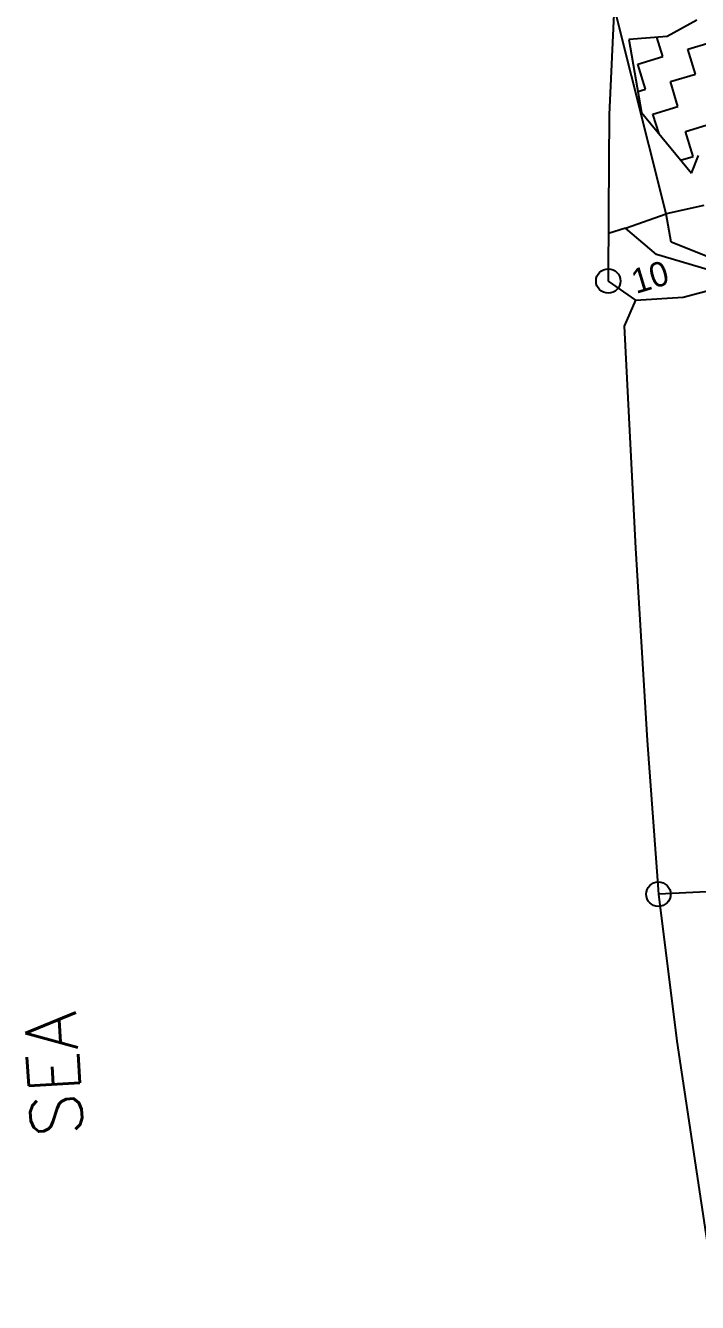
# Model space of a CAD drawing. Header units: metres. Extents: x 321628 to 324492, y 1843491 to 1846201.
# Drawn here: x 321628 to 322036, y 1843765 to 1844540 of the extents above; entities that cross this region are included whole.
import ezdxf

# ---------------------------------------------------------------- set-up
doc = ezdxf.new("R2010")
doc.units = ezdxf.units.M
doc.header["$LTSCALE"] = 0.3
for name, color, linetype in [('POLY_HATCH', 12, 'Continuous'), ('POLY_PARCEL', 6, 'Continuous'), ('POLY_WATER', 4, 'Continuous'), ('TEXT_MAPOUT', 7, 'Continuous'), ('TEXT_PARCEL', 7, 'Continuous'), ('V_BOUND_LINE', 7, 'Continuous')]:
    doc.layers.add(name, color=color, linetype=linetype)
doc.styles.get("Standard").update_dxf_attribs({"font": 'simplex.shx'})
doc.styles.add('TEXT_MAP', font='', dxfattribs={"height": 2.5})
doc.styles.get('TEXT_MAP').set_extended_font_data('Kruti Dev 050')

msp = doc.modelspace()

# ---------------------------------------------------------------- linework, layer by layer
for centre in [(321981.53, 1844384.62), (322011.96, 1844012.72)]:
    msp.add_circle(centre, 7.42)
at = {"layer": 'POLY_HATCH'}
for p, q in [((322035.19, 1844542.78), (322017.34, 1844532.91)), ((322017.34, 1844532.91), (321994.08, 1844531.07)), ((321994.08, 1844531.07), (322001.61, 1844486.8)), ((322001.61, 1844486.8), (322031.95, 1844450)), ((322031.95, 1844450), (322036.31, 1844460.84)), ((322031.95, 1844450), (322031.95, 1844450))]:
    msp.add_line(p, q, dxfattribs=at)
at = {"layer": 'POLY_HATCH', "linetype": 'Continuous'}
for p, q in [((322014.64, 1844520.71), (322011.09, 1844532.42)), ((321994.09, 1844531.01), (321994.38, 1844531.1)), ((322029.77, 1844525.3), (322043.27, 1844529.38)), ((322034.35, 1844510.16), (322029.77, 1844525.3)), ((321999.51, 1844516.13), (322014.64, 1844520.71)), ((322004.09, 1844501), (321999.51, 1844516.13)), ((322019.22, 1844505.58), (322034.35, 1844510.16)), ((321999.43, 1844499.59), (322004.09, 1844501)), ((322023.8, 1844490.45), (322019.22, 1844505.58)), ((322008.67, 1844485.87), (322023.8, 1844490.45)), ((322012.33, 1844473.79), (322008.67, 1844485.87)), ((322028.39, 1844475.32), (322043.52, 1844479.9)), ((322032.97, 1844460.19), (322028.39, 1844475.32)), ((322025.43, 1844457.9), (322032.97, 1844460.19))]:
    msp.add_line(p, q, dxfattribs=at)
at = {"layer": 'POLY_PARCEL'}
for p, q in [((322016.64, 1844425.35), (321985.04, 1844550.94)), ((322039.59, 1844430.52), (322016.64, 1844425.35)), ((321992.01, 1844416.66), (321981.67, 1844413.53)), ((322027.06, 1844374.77), (322054.25, 1844382.12)), ((321998.15, 1844373.09), (322027.06, 1844374.77)), ((322055.66, 1844014.88), (322011.96, 1844012.72))]:
    msp.add_line(p, q, dxfattribs=at)
at = {"layer": 'POLY_WATER'}
for p, q in [((321992.01, 1844416.66), (322016.64, 1844425.35)), ((322019.63, 1844408.15), (322016.64, 1844425.35)), ((322010.7, 1844400.64), (321992.01, 1844416.66)), ((322052.59, 1844394.98), (322019.63, 1844408.15)), ((322041.57, 1844391.64), (322010.7, 1844400.64))]:
    msp.add_line(p, q, dxfattribs=at)
at = {"layer": 'V_BOUND_LINE'}
for p, q in [((321985.04, 1844550.94), (321982.04, 1844485.58)), ((321982.04, 1844485.58), (321981.74, 1844426.3)), ((321981.74, 1844426.3), (321981.53, 1844384.62)), ((321981.53, 1844384.62), (321998.15, 1844373.09)), ((321998.15, 1844373.09), (321991.22, 1844357.18)), ((321991.22, 1844357.18), (321998.14, 1844222.57)), ((321998.14, 1844222.57), (322005.14, 1844105.94)), ((322005.14, 1844105.94), (322011.96, 1844012.72)), ((322011.96, 1844012.72), (322023.07, 1843923.57)), ((322023.07, 1843923.57), (322046.89, 1843765.08))]:
    msp.add_line(p, q, dxfattribs=at)

# ---------------------------------------------------------------- texts
at = {"layer": 'TEXT_MAPOUT'}
msp.add_text('SEA', height=31.122, rotation=93.44841, dxfattribs=at).set_placement((321663.07, 1843866.37))
at = {"layer": 'TEXT_PARCEL', "style": 'TEXT_MAP'}
msp.add_text('10', height=14.939, rotation=16.8516, dxfattribs=at).set_placement((321998.36, 1844376.71))

doc.saveas('drawing.dxf')
